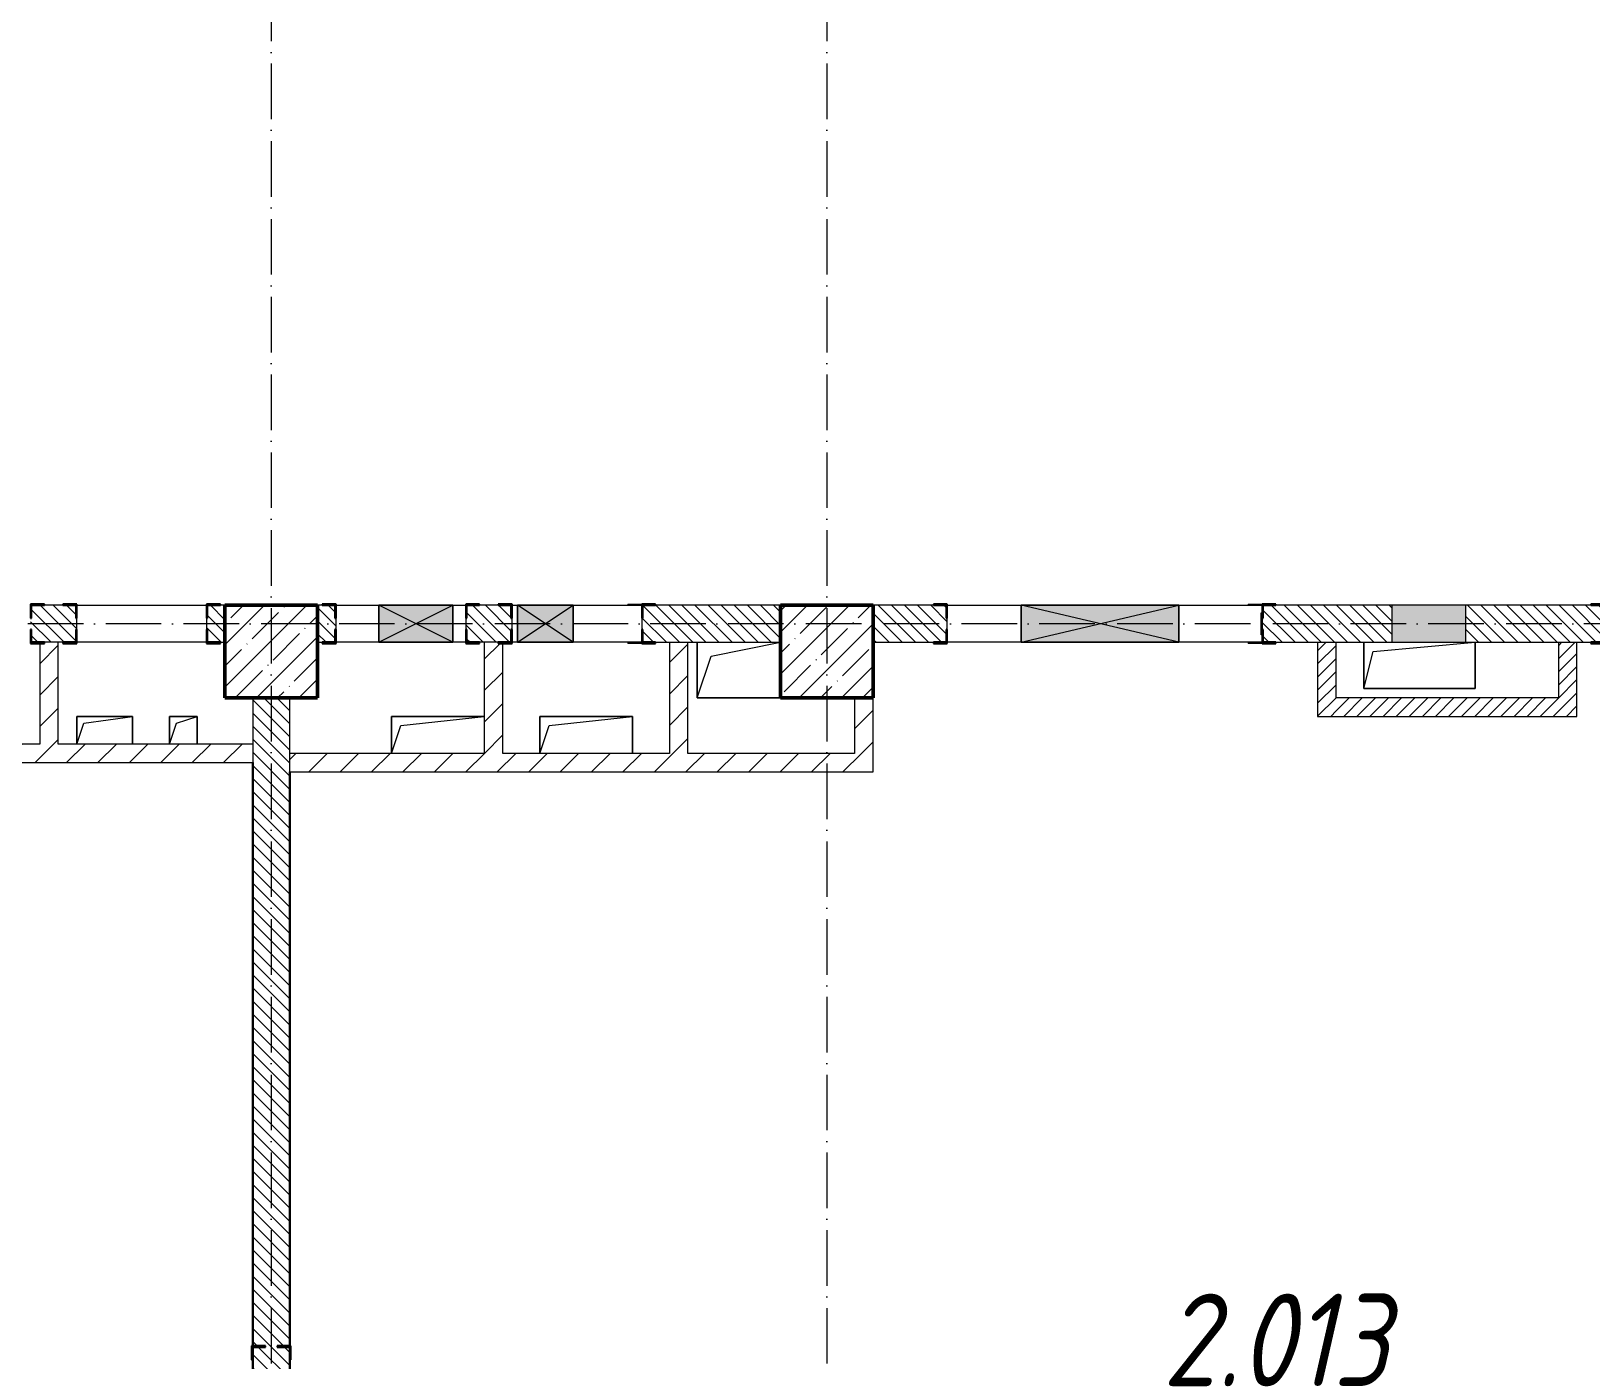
# Model space of a CAD drawing. Header units: millimetres. Extents: x 2294 to 908349, y -83289 to 219220.
# Drawn here: x 33216 to 41638, y 65131 to 72307 of the extents above; entities that cross this region are included whole.
import ezdxf

# ---------------------------------------------------------------- set-up
doc = ezdxf.new("R2010")
doc.units = ezdxf.units.MM
doc.linetypes.add('50_200_ШТРИХ_1Т_ш5_п1_п1_', pattern=[700, 500, -100, 0, -100])
for name, color, linetype, lineweight in [('2.4) ПГП вычит ЖБбалки 0.4 м -', 24, 'Continuous', 30), ('A-DETL-GENF-OTLN', 7, 'Continuous', 9), ('A-FLOR-____-OTLN', 7, 'Continuous', 9), ('A-GENM-____-MCUT', 7, 'Continuous', 25), ('A-GENM-____-OTLN', 7, 'Continuous', 9), ('A-GENM-____-OTLN-1', 7, 'Continuous', 25), ('A-GLAZ-____-OTLN', 7, 'Continuous', 9), ('A-WALL-____-MCUT', 7, 'Continuous', 13), ('A-WALL-____-PATT-1', 7, 'Continuous', 9), ('A-WALL-FNSH-MCUT-1', 7, 'Continuous', 9), ('I-WALL-____-OTLN', 7, 'Continuous', 9), ('S-COLS-____-MCUT', 7, 'Continuous', 50), ('S-COLS-____-OTLN', 7, 'Continuous', 9), ('S-GRID-____-OTLN-1', 7, '50_200_ШТРИХ_1Т_ш5_п1_п1_', 9), ('Марки помещений', 7, 'Continuous', 9)]:
    doc.layers.add(name, color=color, linetype=linetype, lineweight=lineweight)
doc.styles.add('ISOCPEUR_I_2', font='isocpeui.ttf', dxfattribs={"width": 0.85, "height": 2.3})
pattern_1 = [(135, (7562.787, 6025.276), (-35.35534, -35.35534), [])]
pattern_2 = [(45, (7562.79, 6025.28), (-84.85281, 84.85281), [])]
pattern_3 = [(45, (7562.787, 6025.276), (-35.35534, 35.35534), [])]

# ---------------------------------------------------------------- blocks, each defined once
blk = doc.blocks.new('BSC_Колонна _Прямоугольная - 500х500-V12-АР1_План отверстий 2 этажа в осях 1-64_Ю-ЯЯ')
at = {"layer": 'S-COLS-____-OTLN'}
h = blk.add_hatch(dxfattribs=at)
h.set_pattern_fill('FP_21', color=256, style=0, pattern_type=2)
h.set_pattern_definition([(45, (-26950, -62931.04), (-114.04925, 114.04925), []), (45, (-26835.95, -62931.04), (-114.04925, 114.04925), [201.613, -40.323, 3.353, -36.97])])
h.paths.add_polyline_path([(-250, -250), (250, -250), (250, 250), (-250, 250)], flags=0)
at = {"layer": 'S-COLS-____-MCUT'}
for p, q in [((250, 250), (-250, 250)), ((-250, 250), (-250, -250)), ((250, -250), (250, 250)), ((-250, -250), (250, -250))]:
    blk.add_line(p, q, dxfattribs=at)
blk = doc.blocks.new('BSC_Колонна _Прямоугольная - 500х500-V48-АР1_План отверстий 2 этажа в осях 1-64_Ю-ЯЯ')
at = {"layer": 'S-COLS-____-OTLN'}
h = blk.add_hatch(dxfattribs=at)
h.set_pattern_fill('FP_58', color=256, style=0, pattern_type=2)
h.set_pattern_definition([(45, (-29950, -62931.04), (-114.04925, 114.04925), []), (45, (-29835.95, -62931.04), (-114.04925, 114.04925), [201.613, -40.323, 3.353, -36.97])])
h.paths.add_polyline_path([(-250, -250), (250, -250), (250, 250), (-250, 250)], flags=0)
at = {"layer": 'S-COLS-____-MCUT'}
for p, q in [((250, 250), (-250, 250)), ((-250, 250), (-250, -250)), ((250, -250), (250, 250)), ((-250, -250), (250, -250))]:
    blk.add_line(p, q, dxfattribs=at)
blk = doc.blocks.new('Фахверк_СКБ_Уголок - 200_3960-28268576-АР1_План отверстий 2 этажа в осях 1-64_Ю-ЯЯ')
at = {"layer": 'A-GENM-____-MCUT'}
for p, q in [((200, 156), (125, 156)), ((125, 156), (125, 81)), ((131, 81), (131, 150)), ((131, 150), (200, 150)), ((200, 150), (200, 156)), ((125, 81), (131, 81)), ((131, 19), (125, 19)), ((125, 19), (125, -56)), ((131, -50), (131, 19)), ((125, -56), (200, -56)), ((200, -50), (131, -50)), ((200, -56), (200, -50))]:
    blk.add_line(p, q, dxfattribs=at)
blk = doc.blocks.new('Фахверк_СКБ_Уголок - 200_3960_зеркало-28268689-АР1_План отверстий 2 этажа в осях 1-64_Ю-ЯЯ')
at = {"layer": 'A-GENM-____-MCUT'}
for p, q in [((200, 156), (125, 156)), ((125, 156), (125, 81)), ((131, 81), (131, 150)), ((131, 150), (200, 150)), ((200, 150), (200, 156)), ((125, 81), (131, 81)), ((131, 19), (125, 19)), ((125, 19), (125, -56)), ((131, -50), (131, 19)), ((125, -56), (200, -56)), ((200, -50), (131, -50)), ((200, -56), (200, -50))]:
    blk.add_line(p, q, dxfattribs=at)
blk = doc.blocks.new('154_Стойка_СКБ_Уголок - СМ-2180_200-28268025-АР1_План отверстий 2 этажа в осях 1-64_Ю-ЯЯ')
at = {"layer": 'A-GENM-____-MCUT'}
for p, q in [((125, 156), (125, 81)), ((200, 156), (125, 156)), ((131, 81), (131, 150)), ((131, 150), (200, 150)), ((200, 150), (200, 156)), ((125, 81), (131, 81)), ((131, 19), (125, 19)), ((125, 19), (125, -56)), ((131, -50), (131, 19)), ((125, -56), (200, -56)), ((200, -50), (131, -50)), ((200, -56), (200, -50))]:
    blk.add_line(p, q, dxfattribs=at)
blk = doc.blocks.new('Стойка_Влож_Уголок_Опорный - Уголок-28213941-АР1_План отверстий 2 этажа в осях 1-64_Ю-ЯЯ')
at = {"layer": 'A-GENM-____-OTLN'}
for p, q in [((-212, -6), (-212, 0)), ((0, 0), (0, -6)), ((-212, -75), (-212, -6)), ((-212, -6), (-206, -6)), ((-212, -75), (-206, -75)), ((-6, -6), (0, -6)), ((-6, -75), (0, -75)), ((0, -6), (0, -75))]:
    blk.add_line(p, q, dxfattribs=at)
blk = doc.blocks.new('АР_Перемычка - АР_Перемычка-28357691-АР1_План отверстий 2 этажа в осях 1-64_Ю-ЯЯ')
at = {"layer": 'A-GENM-____-OTLN'}
blk.add_line((-250, -100), (-243, -100), dxfattribs=at)
blk = doc.blocks.new('154_Стойка_СКБ_Уголок - СМ-2480_200-28346303-АР1_План отверстий 2 этажа в осях 1-64_Ю-ЯЯ')
at = {"layer": 'A-GENM-____-MCUT'}
for p, q in [((125, 156), (125, 81)), ((200, 156), (125, 156)), ((131, 81), (131, 150)), ((131, 150), (200, 150)), ((200, 150), (200, 156)), ((125, 81), (131, 81)), ((131, 19), (125, 19)), ((125, 19), (125, -56)), ((131, -50), (131, 19)), ((125, -56), (200, -56)), ((200, -50), (131, -50)), ((200, -56), (200, -50))]:
    blk.add_line(p, q, dxfattribs=at)
blk = doc.blocks.new('Стойка_Влож_Полоса боковая - Полоса-V150-АР1_План отверстий 2 этажа в осях 1-64_Ю-ЯЯ')
at = {"layer": 'A-GENM-____-OTLN'}
for p, q in [((-5, 60), (0, 60)), ((-5, -60), (-5, 60)), ((0, 31), (0, -31)), ((0, -60), (-5, -60))]:
    blk.add_line(p, q, dxfattribs=at)
blk = doc.blocks.new('Фахверк_СКБ_Уголок - 200_3550-28267367-АР1_План отверстий 2 этажа в осях 1-64_Ю-ЯЯ')
at = {"layer": 'A-GENM-____-MCUT'}
for p, q in [((200, 156), (125, 156)), ((125, 156), (125, 81)), ((131, 81), (131, 150)), ((131, 150), (200, 150)), ((200, 150), (200, 156)), ((125, 81), (131, 81)), ((131, 19), (125, 19)), ((125, 19), (125, -56)), ((131, -50), (131, 19)), ((125, -56), (200, -56)), ((200, -50), (131, -50)), ((200, -56), (200, -50))]:
    blk.add_line(p, q, dxfattribs=at)
blk = doc.blocks.new('AR_Отверстие Ниша - Лючок-32404715-АР1_План отверстий 2 этажа в осях 1-64_Ю-ЯЯ')
at = {"layer": 'A-GLAZ-____-OTLN'}
blk.add_hatch(color=256, dxfattribs=at).paths.add_polyline_path([(-200, 100), (-200, -100), (200, -100), (200, 100)], flags=0)
for p, q in [((200, 100), (-200, 100)), ((-200, 100), (-200, -100)), ((200, -100), (200, 100)), ((-200, -100), (200, -100))]:
    blk.add_line(p, q, dxfattribs=at)
blk = doc.blocks.new('AR_Отверстие прямоугольное _в плите_ - AR_Отверстие прямоугольное _в плите_-30229432-АР1_План отверстий 2 этажа в осях 1-64_Ю-ЯЯ')
at = {"layer": 'A-GENM-____-OTLN'}
for p, q in [((250, 100), (-250, 100)), ((-250, 100), (-250, -100)), ((-200, 50), (250, 100)), ((-250, -100), (-200, 50))]:
    blk.add_line(p, q, dxfattribs=at)
blk = doc.blocks.new('AR_Отверстие прямоугольное _в плите_ - AR_Отверстие прямоугольное _в плите_-V152-АР1_План отверстий 2 этажа в осях 1-64_Ю-ЯЯ')
at = {"layer": 'A-GENM-____-OTLN'}
for p, q in [((250, 100), (-250, 100)), ((-250, 100), (-250, -100)), ((-200, 50), (250, 100)), ((250, -100), (250, 100)), ((-250, -100), (-200, 50))]:
    blk.add_line(p, q, dxfattribs=at)
blk = doc.blocks.new('AR_Отверстие прямоугольное _в плите_ - AR_Отверстие прямоугольное _в плите_-30229441-АР1_План отверстий 2 этажа в осях 1-64_Ю-ЯЯ')
at = {"layer": 'A-GENM-____-OTLN'}
for p, q in [((150, 75), (-150, 75)), ((-150, 75), (-150, -75)), ((-150, -75), (-112.5, 37.5)), ((-112.5, 37.5), (150, 75)), ((150, -75), (150, 75))]:
    blk.add_line(p, q, dxfattribs=at)
blk = doc.blocks.new('AR_Отверстие прямоугольное _в плите_ - AR_Отверстие прямоугольное _в плите_-30423627-АР1_План отверстий 2 этажа в осях 1-64_Ю-ЯЯ')
at = {"layer": 'A-GENM-____-OTLN'}
for p, q in [((75, 75), (-75, 75)), ((-75, 75), (-75, -75)), ((-75, -75), (-37.5, 37.5)), ((-37.5, 37.5), (75, 75)), ((75, -75), (75, 75))]:
    blk.add_line(p, q, dxfattribs=at)
blk = doc.blocks.new('AR_Отверстие прямоугольное _в плите_ - AR_Отверстие прямоугольное _в плите_-30459255-АР1_План отверстий 2 этажа в осях 1-64_Ю-ЯЯ')
at = {"layer": 'A-GENM-____-OTLN'}
for p, q in [((-300, 125), (-300, -125)), ((-250, 75), (300, 125)), ((300, -125), (300, 125)), ((-300, -125), (-250, 75)), ((-300, -125), (300, -125))]:
    blk.add_line(p, q, dxfattribs=at)
blk = doc.blocks.new('AR_Отверстие прямоугольное _в плите_ - AR_Отверстие прямоугольное _в плите_-V195-АР1_План отверстий 2 этажа в осях 1-64_Ю-ЯЯ')
at = {"layer": 'A-GENM-____-OTLN'}
for p, q in [((-225, 150), (-225, -150)), ((-150, 75), (224.8, 150)), ((-225, -150), (-150, 75)), ((-225, -150), (224.8, -150))]:
    blk.add_line(p, q, dxfattribs=at)
blk = doc.blocks.new('AR_Отверстие прямоугольное _в стене_ - AR_Отверстие прямоугольное _в стене__ЭОМ-36405611-АР1_План отверстий 2 этажа в осях 1-64_Ю-ЯЯ')
at = {"layer": 'A-GLAZ-____-OTLN'}
blk.add_hatch(color=256, dxfattribs=at).paths.add_polyline_path([(200, 100), (-200, 100), (-200, -100), (200, -100)], flags=0)
at = {"layer": 'A-DETL-GENF-OTLN'}
for p, q in [((-200, -100), (-200, 100)), ((-200, 100), (200, 100)), ((200, 100), (-200, -100)), ((-200, 100), (200, -100)), ((200, 100), (-200, 100)), ((-200, 100), (-200, -100)), ((200, 100), (200, -100)), ((200, -100), (200, 100)), ((200, -100), (-200, -100)), ((-200, -100), (200, -100))]:
    blk.add_line(p, q, dxfattribs=at)
blk = doc.blocks.new('AR_Отверстие прямоугольное _в стене__БезПР - AR_Отверстие прямоугольное _в стене__БезПР-36392850-АР1_План отверстий 2 этажа в осях 1-64_Ю-ЯЯ')
at = {"layer": 'A-GLAZ-____-OTLN'}
blk.add_hatch(color=256, dxfattribs=at).paths.add_polyline_path([(150, 100), (-150, 100), (-150, -100), (150, -100)], flags=0)
at = {"layer": 'A-DETL-GENF-OTLN'}
for p, q in [((-150, -100), (-150, 100)), ((-150, 100), (150, 100)), ((150, 100), (-150, -100)), ((-150, 100), (150, -100)), ((150, 100), (-150, 100)), ((-150, 100), (-150, -100)), ((150, 100), (150, -100)), ((150, -100), (150, 100)), ((150, -100), (-150, -100)), ((-150, -100), (150, -100))]:
    blk.add_line(p, q, dxfattribs=at)
blk = doc.blocks.new('AR_Отверстие прямоугольное _в стене_ - AR_Отверстие прямоугольное _в стене__ОВ-36798040-АР1_План отверстий 2 этажа в осях 1-64_Ю-ЯЯ')
at = {"layer": 'A-GLAZ-____-OTLN'}
blk.add_hatch(color=256, dxfattribs=at).paths.add_polyline_path([(425, -100), (425, 100), (-425, 100), (-425, -100)], flags=0)
at = {"layer": 'A-DETL-GENF-OTLN'}
for p, q in [((-425, -100), (-425, 100)), ((-425, 100), (425, 100)), ((425, 100), (-425, -100)), ((-425, 100), (425, -100)), ((425, 100), (-425, 100)), ((-425, 100), (-425, -100)), ((425, 100), (425, -100)), ((425, -100), (425, 100)), ((425, -100), (-425, -100)), ((-425, -100), (425, -100))]:
    blk.add_line(p, q, dxfattribs=at)
blk = doc.blocks.new('2floor')
at = {"layer": 'A-WALL-____-PATT-1'}
h = blk.add_hatch(dxfattribs=at)
h.set_pattern_fill('FP_6', color=256, style=0, pattern_type=2)
h.set_pattern_definition(pattern_1)
h.paths.add_polyline_path([(34168.8, 69006.3), (34262.8, 69006.3), (34262.8, 69206.3), (34168.8, 69206.3), (34168.8, 69137.3), (34162.8, 69137.3), (34162.8, 69075.3), (34168.8, 69075.3)], flags=0)
h.paths.add_polyline_path([(31262.8, 69006.3), (32506.8, 69006.3), (32506.8, 69075.3), (32512.8, 69075.3), (32512.8, 69137.3), (32506.8, 69137.3), (32506.8, 69206.3), (31262.8, 69206.3), (31262.8, 69032.7)], flags=0)
h.paths.add_polyline_path([(31062.8, 69006.3), (31062.8, 69206.3), (28762.8, 69206.3), (28762.8, 69006.3), (30525.1, 69006.3)], flags=0)
h.paths.add_polyline_path([(33262.8, 69006.3), (33456.8, 69006.3), (33456.8, 69075.3), (33462.8, 69075.3), (33462.8, 69137.3), (33456.8, 69137.3), (33456.8, 69206.3), (33218.8, 69206.3), (33218.8, 69137.3), (33212.8, 69137.3), (33212.8, 69075.3), (33218.8, 69075.3), (33218.8, 69006.3)], flags=0)
h = blk.add_hatch(dxfattribs=at)
h.set_pattern_fill('FP_6', color=256, style=0, pattern_type=2)
h.set_pattern_definition(pattern_1)
h.paths.add_polyline_path([(36762.8, 69006.3), (37262.8, 69006.3), (37262.8, 69206.3), (36518.8, 69206.3), (36518.8, 69137.3), (36512.8, 69137.3), (36512.8, 69075.3), (36518.8, 69075.3), (36518.8, 69006.3), (36662.8, 69006.3)], flags=0)
h.paths.add_polyline_path([(35568.8, 69006.3), (35806.8, 69006.3), (35806.8, 69075.3), (35812.8, 69075.3), (35812.8, 69137.3), (35806.8, 69137.3), (35806.8, 69206.3), (35568.8, 69206.3), (35568.8, 69137.3), (35562.8, 69137.3), (35562.8, 69075.3), (35568.8, 69075.3)], flags=0)
h.paths.add_polyline_path([(34787.8, 69006.3), (34856.8, 69006.3), (34856.8, 69075.3), (34862.8, 69075.3), (34862.8, 69137.3), (34856.8, 69137.3), (34856.8, 69206.3), (34762.8, 69206.3), (34762.8, 69006.3)], flags=0)
h = blk.add_hatch(dxfattribs=at)
h.set_pattern_fill('FP_6', color=256, style=0, pattern_type=2)
h.set_pattern_definition(pattern_1)
h.paths.add_polyline_path([(43262.8, 69006.3), (43262.8, 69206.3), (42618.8, 69206.3), (42618.8, 69137.3), (42612.8, 69137.3), (42612.8, 69075.3), (42618.8, 69075.3), (42618.8, 69006.3), (42897.6, 69006.3)], flags=0)
h.paths.add_polyline_path([(41706.8, 69006.3), (41706.8, 69075.3), (41712.8, 69075.3), (41712.8, 69137.3), (41706.8, 69137.3), (41706.8, 69206.3), (40962.8, 69206.3), (40962.8, 69006.3), (41637.8, 69006.3)], flags=0)
h.paths.add_polyline_path([(40562.8, 69006.3), (40562.8, 69206.3), (39868.8, 69206.3), (39868.8, 69137.3), (39862.8, 69137.3), (39862.8, 69075.3), (39868.8, 69075.3), (39868.8, 69006.3), (39937.8, 69006.3)], flags=0)
h.paths.add_polyline_path([(37762.8, 69006.3), (38156.8, 69006.3), (38156.8, 69075.3), (38162.8, 69075.3), (38162.8, 69137.3), (38156.8, 69137.3), (38156.8, 69206.3), (37762.8, 69206.3)], flags=0)
h = blk.add_hatch(dxfattribs=at)
h.set_pattern_fill('FP_4', color=256, style=0, pattern_type=2)
h.set_pattern_definition(pattern_2)
h.paths.add_polyline_path([(33287.8, 68456.3), (33362.8, 68456.3), (33362.8, 69006.3), (33287.8, 69006.3), (33287.8, 69000.3), (33262.8, 69000.3), (33262.8, 68456.3)], flags=0)
h = blk.add_hatch(dxfattribs=at)
h.set_pattern_fill('FP_4', color=256, style=0, pattern_type=2)
h.set_pattern_definition(pattern_2)
h.paths.add_polyline_path([(35762.8, 68406.3), (35762.8, 69000.3), (35737.8, 69000.3), (35737.8, 69006.3), (35662.8, 69006.3), (35662.8, 68406.3), (35737.8, 68406.3)], flags=0)
h = blk.add_hatch(dxfattribs=at)
h.set_pattern_fill('FP_4', color=256, style=0, pattern_type=2)
h.set_pattern_definition(pattern_2)
h.paths.add_polyline_path([(36762.8, 68406.3), (36762.8, 69006.3), (36662.8, 69006.3), (36662.8, 68406.3)], flags=0)
h = blk.add_hatch(dxfattribs=at)
h.set_pattern_fill('FP_5', color=256, style=0, pattern_type=2)
h.set_pattern_definition(pattern_3)
h.paths.add_polyline_path([(40262.8, 68606.3), (40262.8, 69006.3), (40162.8, 69006.3), (40162.8, 68606.3)], flags=0)
h = blk.add_hatch(dxfattribs=at)
h.set_pattern_fill('FP_5', color=256, style=0, pattern_type=2)
h.set_pattern_definition(pattern_3)
h.paths.add_polyline_path([(41562.8, 68606.3), (41562.8, 69006.3), (41462.8, 69006.3), (41462.8, 68606.3)], flags=0)
h = blk.add_hatch(dxfattribs=at)
h.set_pattern_fill('FP_6', color=256, style=0, pattern_type=2)
h.set_pattern_definition(pattern_1)
h.paths.add_polyline_path([(34412.8, 61706.3), (34612.8, 61706.3), (34612.8, 65200.3), (34543.8, 65200.3), (34543.8, 65206.3), (34612.8, 65206.3), (34612.8, 68706.3), (34412.8, 68706.3), (34412.8, 65206.3), (34481.8, 65206.3), (34481.8, 65200.3), (34412.8, 65200.3), (34412.8, 63249.9)], flags=0)
h = blk.add_hatch(dxfattribs=at)
h.set_pattern_fill('FP_4', color=256, style=0, pattern_type=2)
h.set_pattern_definition(pattern_2)
h.paths.add_polyline_path([(37762.8, 68406.3), (37762.8, 68706.3), (37662.8, 68706.3), (37662.8, 68406.3)], flags=0)
h = blk.add_hatch(dxfattribs=at)
h.set_pattern_fill('FP_5', color=256, style=0, pattern_type=2)
h.set_pattern_definition(pattern_3)
h.paths.add_polyline_path([(40262.8, 68606.3), (41462.8, 68606.3), (41462.8, 68706.3), (40262.8, 68706.3)], flags=0)
h = blk.add_hatch(dxfattribs=at)
h.set_pattern_fill('FP_4', color=256, style=0, pattern_type=2)
h.set_pattern_definition(pattern_2)
h.paths.add_polyline_path([(34412.8, 68356.3), (34412.8, 68456.3), (32362.8, 68456.3), (32362.8, 68356.3), (34060.1, 68356.3)], flags=0)
h = blk.add_hatch(dxfattribs=at)
h.set_pattern_fill('FP_4', color=256, style=0, pattern_type=2)
h.set_pattern_definition(pattern_2)
h.paths.add_polyline_path([(37595.1, 68306.3), (37762.8, 68306.3), (37762.8, 68406.3), (34612.8, 68406.3), (34612.8, 68306.3), (35827.6, 68306.3)], flags=0)
at = {"layer": '2.4) ПГП вычит ЖБбалки 0.4 м -'}
for points in [[(34412.8, 68356.3), (34412.8, 61706.3)], [(34612.8, 61706.3), (34612.8, 68306.3)]]:
    blk.add_lwpolyline(points, dxfattribs=at)
at = {"layer": 'A-FLOR-____-OTLN'}
for p, q in [((36813, 68706.3), (36813, 69006.3)), ((40412.8, 68756.3), (40412.8, 69006.3)), ((41012.8, 69006.3), (41012.8, 68756.3)), ((41012.8, 68756.3), (40412.8, 68756.3)), ((37262.8, 68706.3), (36813, 68706.3)), ((33462.8, 68606.3), (33762.8, 68606.3)), ((33462.8, 68456.3), (33462.8, 68606.3)), ((33762.8, 68606.3), (33762.8, 68456.3)), ((33962.8, 68606.3), (34112.8, 68606.3)), ((33962.8, 68456.3), (33962.8, 68606.3)), ((34112.8, 68606.3), (34112.8, 68456.3)), ((35162.8, 68606.3), (35662.8, 68606.3)), ((35162.8, 68406.3), (35162.8, 68606.3)), ((35962.8, 68606.3), (36462.8, 68606.3)), ((35962.8, 68406.3), (35962.8, 68606.3)), ((36462.8, 68606.3), (36462.8, 68406.3))]:
    blk.add_line(p, q, dxfattribs=at)
at = {"layer": 'A-WALL-____-MCUT'}
for p, q in [((33387.8, 69206.3), (33287.8, 69206.3)), ((34262.8, 69206.3), (34237.8, 69206.3)), ((34787.8, 69206.3), (34762.8, 69206.3)), ((35737.8, 69206.3), (35637.8, 69206.3)), ((37262.8, 69206.3), (36587.8, 69206.3)), ((38087.8, 69206.3), (37762.8, 69206.3)), ((40562.8, 69206.3), (39937.8, 69206.3)), ((41637.8, 69206.3), (40962.8, 69206.3)), ((33462.8, 69075.3), (33462.8, 69137.3)), ((34162.8, 69137.3), (34162.8, 69075.3)), ((34862.8, 69075.3), (34862.8, 69137.3)), ((35562.8, 69137.3), (35562.8, 69075.3)), ((35812.8, 69075.3), (35812.8, 69137.3)), ((36512.8, 69137.3), (36512.8, 69075.3)), ((38162.8, 69075.3), (38162.8, 69137.3)), ((33387.8, 69006.3), (33287.8, 69006.3)), ((34237.8, 69006.3), (34262.8, 69006.3)), ((34762.8, 69006.3), (34787.8, 69006.3)), ((35737.8, 69006.3), (35637.8, 69006.3)), ((36587.8, 69006.3), (37262.8, 69006.3)), ((37762.8, 69006.3), (38087.8, 69006.3)), ((39937.8, 69006.3), (40562.8, 69006.3)), ((40962.8, 69006.3), (41637.8, 69006.3)), ((34412.8, 68706.3), (34412.8, 65206.3)), ((34612.8, 65206.3), (34612.8, 68706.3)), ((34412.8, 65131.3), (34412.8, 61706.3)), ((34612.8, 61706.3), (34612.8, 65131.3))]:
    blk.add_line(p, q, dxfattribs=at)
at = {"layer": 'A-WALL-FNSH-MCUT-1'}
for p, q in [((33262.8, 69000.3), (33262.8, 68456.3)), ((33362.8, 68456.3), (33362.8, 69006.3)), ((35662.8, 69006.3), (35662.8, 68406.3)), ((35762.8, 68406.3), (35762.8, 69000.3)), ((36662.8, 69006.3), (36662.8, 68406.3)), ((36762.8, 68406.3), (36762.8, 69006.3)), ((40162.8, 69006.3), (40162.8, 68606.3)), ((40262.8, 68706.3), (40262.8, 69006.3)), ((41462.8, 69006.3), (41462.8, 68706.3)), ((41562.8, 68606.3), (41562.8, 69006.3)), ((37662.8, 68706.3), (37662.8, 68406.3)), ((37762.8, 68306.3), (37762.8, 68706.3)), ((41462.8, 68706.3), (40262.8, 68706.3)), ((40162.8, 68606.3), (41562.8, 68606.3)), ((33262.8, 68456.3), (32362.8, 68456.3)), ((34412.8, 68456.3), (33362.8, 68456.3)), ((35662.8, 68406.3), (34612.8, 68406.3)), ((36662.8, 68406.3), (35762.8, 68406.3)), ((37662.8, 68406.3), (36762.8, 68406.3)), ((32192.8, 68356.3), (34412.8, 68356.3)), ((34612.8, 68306.3), (37762.8, 68306.3))]:
    blk.add_line(p, q, dxfattribs=at)
at = {"layer": 'I-WALL-____-OTLN'}
for p, q in [((33462.8, 69206.3), (34162.8, 69206.3)), ((34862.8, 69206.3), (35092.8, 69206.3)), ((35492.8, 69206.3), (35562.8, 69206.3)), ((35812.8, 69206.3), (35842.8, 69206.3)), ((36142.8, 69206.3), (36512.8, 69206.3)), ((38162.8, 69206.3), (38562.8, 69206.3)), ((39412.8, 69206.3), (39862.8, 69206.3)), ((34162.8, 69006.3), (33462.8, 69006.3)), ((35092.8, 69006.3), (34862.8, 69006.3)), ((35562.8, 69006.3), (35492.8, 69006.3)), ((35842.8, 69006.3), (35812.8, 69006.3)), ((36512.8, 69006.3), (36142.8, 69006.3)), ((38562.8, 69006.3), (38162.8, 69006.3)), ((39862.8, 69006.3), (39412.8, 69006.3))]:
    blk.add_line(p, q, dxfattribs=at)
at = {"layer": 'A-GENM-____-OTLN', "rotation": 269.9999999999995}
for p in [(36512.8, 69000.3), (39862.8, 69000.3)]:
    blk.add_blockref('Стойка_Влож_Уголок_Опорный - Уголок-28213941-АР1_План отверстий 2 этажа в осях 1-64_Ю-ЯЯ', p, dxfattribs=at)
at = {"layer": 'A-GENM-____-OTLN'}
for name, p in [('Стойка_Влож_Полоса боковая - Полоса-V150-АР1_План отверстий 2 этажа в осях 1-64_Ю-ЯЯ', (39862.8, 69106.3)), ('AR_Отверстие прямоугольное _в плите_ - AR_Отверстие прямоугольное _в плите_-V195-АР1_План отверстий 2 этажа в осях 1-64_Ю-ЯЯ', (37038, 68856.3)), ('AR_Отверстие прямоугольное _в плите_ - AR_Отверстие прямоугольное _в плите_-30459255-АР1_План отверстий 2 этажа в осях 1-64_Ю-ЯЯ', (40712.8, 68881.3)), ('АР_Перемычка - АР_Перемычка-28357691-АР1_План отверстий 2 этажа в осях 1-64_Ю-ЯЯ', (41712.8, 69106.3)), ('AR_Отверстие прямоугольное _в плите_ - AR_Отверстие прямоугольное _в плите_-30229441-АР1_План отверстий 2 этажа в осях 1-64_Ю-ЯЯ', (33612.8, 68531.3)), ('AR_Отверстие прямоугольное _в плите_ - AR_Отверстие прямоугольное _в плите_-30423627-АР1_План отверстий 2 этажа в осях 1-64_Ю-ЯЯ', (34037.8, 68531.3)), ('AR_Отверстие прямоугольное _в плите_ - AR_Отверстие прямоугольное _в плите_-30229432-АР1_План отверстий 2 этажа в осях 1-64_Ю-ЯЯ', (35412.8, 68506.3)), ('AR_Отверстие прямоугольное _в плите_ - AR_Отверстие прямоугольное _в плите_-V152-АР1_План отверстий 2 этажа в осях 1-64_Ю-ЯЯ', (36212.8, 68506.3))]:
    blk.add_blockref(name, p, dxfattribs=at)
at = {"layer": 'A-GENM-____-OTLN-1'}
for name, p in [('Фахверк_СКБ_Уголок - 200_3960_зеркало-28268689-АР1_План отверстий 2 этажа в осях 1-64_Ю-ЯЯ', (33087.8, 69056.3)), ('Фахверк_СКБ_Уголок - 200_3960_зеркало-28268689-АР1_План отверстий 2 этажа в осях 1-64_Ю-ЯЯ', (34037.8, 69056.3)), ('Фахверк_СКБ_Уголок - 200_3960-28268576-АР1_План отверстий 2 этажа в осях 1-64_Ю-ЯЯ', (35437.8, 69056.3)), ('154_Стойка_СКБ_Уголок - СМ-2180_200-28268025-АР1_План отверстий 2 этажа в осях 1-64_Ю-ЯЯ', (36387.8, 69056.3)), ('154_Стойка_СКБ_Уголок - СМ-2480_200-28346303-АР1_План отверстий 2 этажа в осях 1-64_Ю-ЯЯ', (39737.8, 69056.3))]:
    blk.add_blockref(name, p, dxfattribs=at)
for name, p, rotation in [('Фахверк_СКБ_Уголок - 200_3960-28268576-АР1_План отверстий 2 этажа в осях 1-64_Ю-ЯЯ', (33587.8, 69156.3), 180), ('Фахверк_СКБ_Уголок - 200_3960_зеркало-28268689-АР1_План отверстий 2 этажа в осях 1-64_Ю-ЯЯ', (34987.8, 69156.3), 180), ('Фахверк_СКБ_Уголок - 200_3960_зеркало-28268689-АР1_План отверстий 2 этажа в осях 1-64_Ю-ЯЯ', (35937.8, 69156.3), 180), ('Фахверк_СКБ_Уголок - 200_3960-28268576-АР1_План отверстий 2 этажа в осях 1-64_Ю-ЯЯ', (38287.8, 69156.3), 180), ('154_Стойка_СКБ_Уголок - СМ-2480_200-28346303-АР1_План отверстий 2 этажа в осях 1-64_Ю-ЯЯ', (41837.8, 69156.3), 180), ('Фахверк_СКБ_Уголок - 200_3550-28267367-АР1_План отверстий 2 этажа в осях 1-64_Ю-ЯЯ', (34462.8, 65331.3), 269.9999999999999)]:
    blk.add_blockref(name, p, dxfattribs=dict(at, rotation=rotation))
at = {"layer": 'A-GLAZ-____-OTLN', "rotation": 180}
for name, p in [('AR_Отверстие прямоугольное _в стене_ - AR_Отверстие прямоугольное _в стене__ЭОМ-36405611-АР1_План отверстий 2 этажа в осях 1-64_Ю-ЯЯ', (35292.8, 69106.3)), ('AR_Отверстие прямоугольное _в стене__БезПР - AR_Отверстие прямоугольное _в стене__БезПР-36392850-АР1_План отверстий 2 этажа в осях 1-64_Ю-ЯЯ', (35992.8, 69106.3)), ('AR_Отверстие прямоугольное _в стене_ - AR_Отверстие прямоугольное _в стене__ОВ-36798040-АР1_План отверстий 2 этажа в осях 1-64_Ю-ЯЯ', (38987.8, 69106.3)), ('AR_Отверстие Ниша - Лючок-32404715-АР1_План отверстий 2 этажа в осях 1-64_Ю-ЯЯ', (40762.8, 69106.3))]:
    blk.add_blockref(name, p, dxfattribs=at)
at = {"layer": 'S-COLS-____-OTLN'}
for name, p in [('BSC_Колонна _Прямоугольная - 500х500-V12-АР1_План отверстий 2 этажа в осях 1-64_Ю-ЯЯ', (34512.8, 68956.3)), ('BSC_Колонна _Прямоугольная - 500х500-V48-АР1_План отверстий 2 этажа в осях 1-64_Ю-ЯЯ', (37512.8, 68956.3))]:
    blk.add_blockref(name, p, dxfattribs=at)
at = {"layer": 'Марки помещений', "insert": (39325.3, 65488.4), "char_height": 500, "width": 737.552, "attachment_point": 1, "style": 'ISOCPEUR_I_2'}
blk.add_mtext('2.013', dxfattribs=at)
blk = doc.blocks.new('3osi')
at = {"layer": 'S-GRID-____-OTLN-1', "color": 251, "ltscale": 0.6, "true_color": 0x636466}
for p, q in [((192533.5, 96918.1), (192533.5, 58916.9)), ((195533.5, 96918.1), (195533.5, 58916.9)), ((269657.9, 69106.3), (160914.7, 69106.3))]:
    blk.add_line(p, q, dxfattribs=at)

msp = doc.modelspace()

# ---------------------------------------------------------------- block references
for name, p in [('3osi', (-158020.7, 0)), ('2floor', (0, 0))]:
    msp.add_blockref(name, p)

doc.saveas('drawing.dxf')
